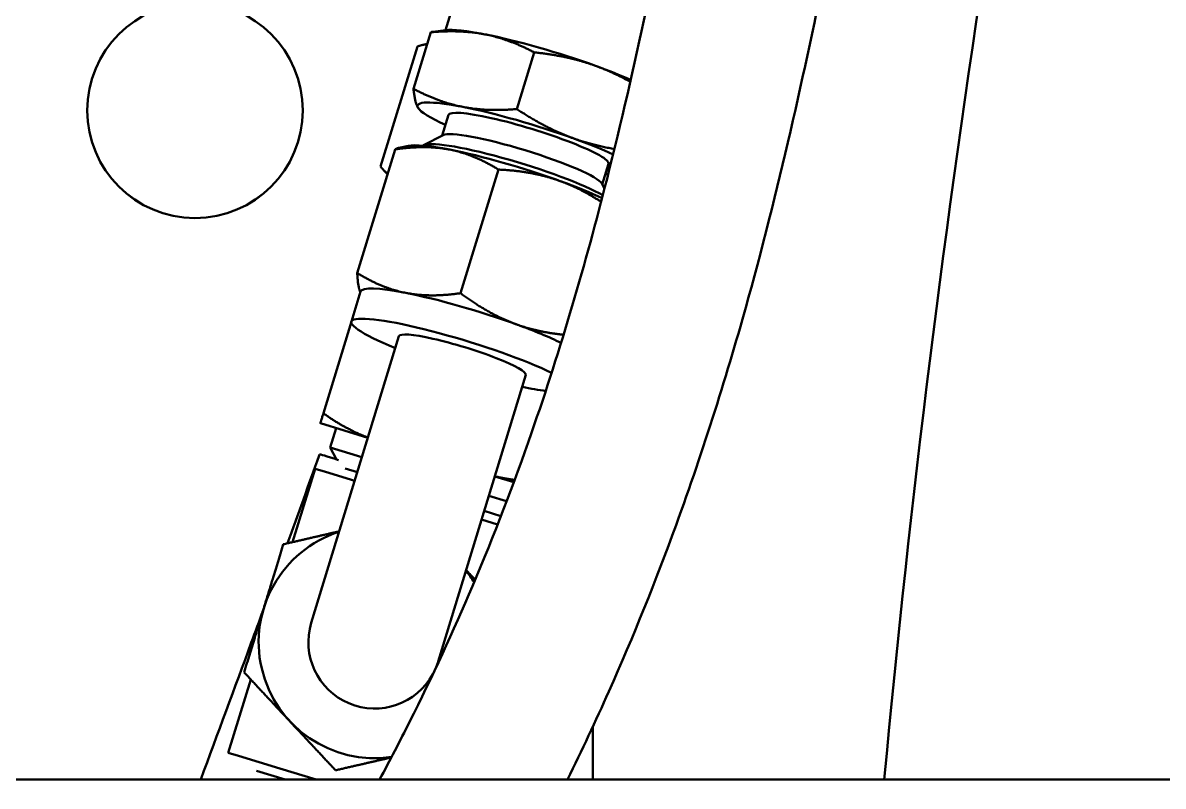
# Model space of a CAD drawing. Header units: inches. Extents: x 11 to 1621, y 11 to 1332.
# Drawn here: x 1192.485 to 1196.784, y 363.152 to 366.031 of the extents above; entities that cross this region are included whole.
import ezdxf

# ---------------------------------------------------------------- set-up
doc = ezdxf.new("R2010")
doc.units = ezdxf.units.IN
doc.header["$LTSCALE"] = 48
doc.header["$MEASUREMENT"] = 0
doc.layers.add('Visible (ANSI)', color=7, linetype='Continuous', lineweight=50)

msp = doc.modelspace()

# ---------------------------------------------------------------- linework, layer by layer
at = {"layer": 'Visible (ANSI)'}
for p, q in [((1194.1456, 366.22297), (1194.078445, 366.003316)), ((1194.023563, 365.995833), (1193.958232, 365.782146)), ((1194.078769, 366.003356), (1194.031725, 365.997648)), ((1193.972631, 365.942321), (1193.834092, 365.489178)), ((1194.010136, 365.951916), (1193.995579, 365.948556)), ((1194.413236, 365.9197), (1194.347906, 365.706012)), ((1193.985714, 365.698986), (1193.98246, 365.701806)), ((1194.066281, 365.605937), (1194.090124, 365.683924)), ((1194.069695, 365.607714), (1193.996281, 365.569492)), ((1193.888479, 365.553993), (1193.745907, 365.08766)), ((1193.938959, 365.56751), (1193.902367, 365.559643)), ((1193.859819, 365.460251), (1193.84963, 365.471178)), ((1194.278152, 365.477859), (1194.13558, 365.011527)), ((1194.669613, 365.421479), (1194.693457, 365.499467)), ((1194.667777, 365.424863), (1194.678097, 365.405853)), ((1193.724118, 364.904222), (1193.758903, 365.017997)), ((1193.61844, 364.558565), (1193.724118, 364.904222)), ((1193.903425, 364.849402), (1193.572892, 363.768274)), ((1194.051044, 363.622089), (1194.381578, 364.703216)), ((1193.607016, 364.521197), (1193.786323, 364.466377)), ((1193.666785, 364.502923), (1193.644433, 364.429814)), ((1193.644433, 364.429814), (1193.763971, 364.393267)), ((1193.668492, 364.384565), (1193.644433, 364.429814)), ((1193.602799, 364.399271), (1193.604137, 364.402973)), ((1193.502594, 364.072765), (1193.587197, 364.349488)), ((1193.587197, 364.349488), (1193.626047, 364.337611)), ((1193.700994, 364.35025), (1193.74656, 364.336319)), ((1193.73662, 364.303805), (1193.626047, 364.337611)), ((1194.264475, 364.320191), (1194.33591, 364.298351)), ((1194.242123, 364.247082), (1194.308952, 364.22665)), ((1194.224713, 364.190134), (1194.287303, 364.170998)), ((1194.287303, 364.170998), (1194.28634, 364.167849)), ((1194.287303, 364.170998), (1194.28763, 364.171172)), ((1194.275141, 364.139162), (1194.214772, 364.157619)), ((1193.259741, 363.278427), (1193.344344, 363.55515)), ((1194.634479, 363.377628), (1194.634479, 363.17711)), ((1193.298591, 363.266549), (1193.259741, 363.278427)), ((1193.298591, 363.266549), (1193.45399, 363.219039)), ((1193.474843, 363.17711), (1193.365992, 363.210389)), ((1193.45399, 363.219039), (1193.591134, 363.17711)), ((1191.797604, 363.17711), (1197.626902, 363.17711))]:
    msp.add_line(p, q, dxfattribs=at)
msp.add_circle((1193.134479, 365.701101), 0.40625, dxfattribs=at)
for centre, radius, start, end in [((1247.196979, 358.380235), 51.6875, 160.5924941, 174.6749842), ((1193.134479, 365.701235), 0.40625, 180.009439, 359.990561), ((1193.811968, 363.695181), 0.4375, 107.849905, 278.332876), ((1193.811968, 363.695181), 0.4375, 31.136085, 38.150095), ((1193.811968, 363.695181), 0.25, 163, 331.31932), ((1193.811968, 363.695181), 0.25, 338.146298, 343)]:
    msp.add_arc(centre, radius, start, end, dxfattribs=at)
for centre, major_axis, ratio, start_param, end_param in [((1194.475418, 365.865229), (-0.418383, 0.127913), 0.13052619, 5.38578122, 5.99696357), ((1194.475418, 365.865229), (0.418383, -0.127913), 0.13052619, 1.19699101, 2.24418856), ((1194.475418, 365.865229), (0.418383, -0.127913), 0.13052619, 0.80650431, 1.19699101), ((1194.39179, 365.591695), (-0.418383, 0.127913), 0.13052619, 5.38578122, 6.43297877), ((1194.39179, 365.591695), (-0.418383, 0.127913), 0.13052619, 0.14979346, 0.76551072), ((1194.39179, 365.591695), (-0.301666, 0.092229), 0.13052619, 3.14159265, 6.28318531), ((1194.39179, 365.591695), (-0.418383, 0.127913), 0.13052619, 4.33858367, 5.38578122), ((1194.367151, 365.511105), (-0.301666, 0.092229), 0.13052619, 3.27362846, 6.1511495), ((1194.39179, 365.591695), (-0.418383, 0.127913), 0.13052619, 3.88736557, 4.33858367), ((1194.342512, 365.430514), (-0.418383, 0.127913), 0.13052619, 5.38578122, 6.05313263), ((1194.349889, 365.454644), (-0.358614, 0.109639), 0.13052619, 3.6404166, 6.19054785), ((1194.342512, 365.430514), (0.418383, -0.127913), 0.13052619, 1.19699101, 2.24418856), ((1194.39179, 365.591695), (0.418383, -0.127913), 0.13052619, 5.51767459, 5.55121023), ((1194.342512, 365.430514), (0.418383, -0.127913), 0.13052619, 0.71694753, 1.19699101), ((1194.177286, 364.890084), (-0.418383, 0.127913), 0.13052619, 5.38578122, 6.28318531), ((1194.177286, 364.890084), (-0.418383, 0.127913), 0.13052619, 4.33858367, 5.38578122), ((1194.142502, 364.776309), (-0.418383, 0.127913), 0.13052619, 3.82014185, 7.24573606), ((1194.142502, 364.776309), (-0.239076, 0.073093), 0.13052619, 3.14159265, 6.28318531), ((1194.177286, 364.890084), (-0.418383, 0.127913), 0.13052619, 3.81620684, 4.33858367), ((1194.142502, 364.776309), (-0.418383, 0.127913), 0.13052619, 2.17904191, 2.45830342), ((1193.88158, 364.302723), (-0.277444, 0.10025), 0.02438259, 5.55691137, 6.28318531)]:
    msp.add_ellipse(centre, major_axis=major_axis, ratio=ratio, start_param=start_param, end_param=end_param, dxfattribs=at)
for points, knots in [([(1196.742177, 370.788139), (1196.538091, 370.227427), (1196.334309, 369.661666), (1196.047749, 368.7301), (1195.950153, 368.362932), (1195.788905, 367.652133), (1195.721301, 367.30912), (1195.570982, 366.534755), (1195.488539, 366.101851), (1195.337503, 365.440853), (1195.282292, 365.217631), (1195.141911, 364.710071), (1195.052684, 364.424685), (1194.871903, 363.928704), (1194.788015, 363.719576), (1194.644964, 363.398461), (1194.593076, 363.287703), (1194.53861, 363.17711)], [0, 0, 0, 0, 4.55194059, 4.55194059, 7.57945591, 7.57945591, 10.38222915, 10.38222915, 13.85463358, 13.85463358, 15.60562098, 15.60562098, 17.80394448, 17.80394448, 19.38597673, 19.38597673, 20.21481685, 20.21481685, 20.21481685, 20.21481685]), ([(1195.253067, 368.137774), (1195.237713, 368.070165), (1195.222776, 368.002691), (1195.119497, 367.525968), (1195.043592, 367.121376), (1194.88145, 366.291806), (1194.794869, 365.867233), (1194.606829, 365.123932), (1194.514463, 364.805135), (1194.336114, 364.292791), (1194.262456, 364.100337), (1194.108087, 363.736881), (1194.029032, 363.565652), (1193.906781, 363.322095), (1193.869057, 363.249429), (1193.830216, 363.17711)], [7.56738967, 7.56738967, 7.56738967, 7.56738967, 8.1036812, 8.1036812, 11.36366264, 11.36366264, 14.83606707, 14.83606707, 17.44448539, 17.44448539, 19.00566452, 19.00566452, 20.37682573, 20.37682573, 20.96143669, 20.96143669, 20.96143669, 20.96143669]), ([(1193.155883, 363.17711), (1193.220378, 363.350014), (1193.284023, 363.522063), (1193.361614, 363.734185), (1193.376435, 363.774789), (1193.391227, 363.815384)], [75.59855476, 75.59855476, 75.59855476, 75.59855476, 76.99265891, 76.99265891, 77.32286649, 77.32286649, 77.32286649, 77.32286649]), ([(1193.687122, 362.92111), (1193.657534, 362.870232), (1193.627416, 362.819659), (1193.427204, 362.491535), (1193.241991, 362.225272), (1192.827652, 361.714791), (1192.595816, 361.476481), (1192.198731, 361.15605), (1192.036485, 361.048371), (1191.773928, 360.914068), (1191.67317, 360.872154), (1191.430421, 360.795241), (1191.28948, 360.770791), (1191.052592, 360.766175), (1190.95682, 360.77444), (1190.753286, 360.815423), (1190.643147, 360.850257), (1190.336067, 360.977951), (1190.132504, 361.094513), (1189.677799, 361.402555), (1189.42519, 361.603732), (1188.985022, 361.970562), (1188.796894, 362.132472), (1188.44654, 362.425918), (1188.28398, 362.558761), (1188.00487, 362.768845), (1187.887904, 362.851373), (1187.639975, 363.007701), (1187.50897, 363.079612), (1187.300983, 363.167436), (1187.226074, 363.193972), (1187.033466, 363.245643), (1186.913351, 363.262893), (1186.697266, 363.256012), (1186.601791, 363.24012), (1186.424116, 363.182072), (1186.343763, 363.142743), (1186.164776, 363.031433), (1186.07135, 362.952876), (1185.818037, 362.701175), (1185.673725, 362.506314), (1185.363854, 362.053472), (1185.201632, 361.790377), (1184.919446, 361.386971), (1184.800307, 361.23325), (1184.646205, 361.07467), (1184.610217, 361.040507), (1184.525125, 360.967024), (1184.475216, 360.929557), (1184.373547, 360.863158), (1184.321788, 360.834181), (1184.200704, 360.776276), (1184.130443, 360.749552), (1183.93668, 360.692061), (1183.807722, 360.669701), (1183.510935, 360.646012), (1183.340339, 360.648296), (1182.972929, 360.675025), (1182.775686, 360.699971), (1182.384593, 360.757748), (1182.192652, 360.789406), (1181.766238, 360.85689), (1181.529678, 360.892636), (1181.153637, 360.935634), (1181.019436, 360.948427), (1180.676716, 360.971704), (1180.467309, 360.976031), (1180.086749, 360.977233), (1179.913358, 360.975402), (1179.743417, 360.975402)], [21.6561496, 21.6561496, 21.6561496, 21.6561496, 22.07389381, 22.07389381, 24.38702724, 24.38702724, 26.95794606, 26.95794606, 28.69195712, 28.69195712, 29.77741873, 29.77741873, 31.32783162, 31.32783162, 32.39297014, 32.39297014, 33.53615509, 33.53615509, 35.47548806, 35.47548806, 37.7911051, 37.7911051, 39.52730732, 39.52730732, 41.05163879, 41.05163879, 42.15864609, 42.15864609, 43.39051446, 43.39051446, 44.06990338, 44.06990338, 45.10369356, 45.10369356, 45.89437232, 45.89437232, 46.64323581, 46.64323581, 47.69233024, 47.69233024, 49.69795762, 49.69795762, 52.15454873, 52.15454873, 53.92886762, 53.92886762, 54.47637936, 54.47637936, 55.2250075, 55.2250075, 55.96994963, 55.96994963, 56.9202454, 56.9202454, 58.47906725, 58.47906725, 60.26056879, 60.26056879, 62.08635407, 62.08635407, 63.71602037, 63.71602037, 65.58831895, 65.58831895, 66.60110392, 66.60110392, 68.13618797, 68.13618797, 69.44808849, 69.44808849, 69.44808849, 69.44808849])]:
    msp.add_open_spline(points, degree=3, knots=knots, dxfattribs=at)
for points, weights in [([(1194.227548, 365.98769), (1194.137124, 366.005356), (1194.023563, 365.995833)], [1, 1.0379548493, 1]), ([(1194.023563, 365.995833), (1194.027865, 365.99718), (1194.031725, 365.997648)], [1, 1.00678047718, 1.01113834584]), ([(1194.413236, 365.9197), (1194.317972, 365.970023), (1194.227548, 365.98769)], [1, 1.0379548493, 1]), ([(1194.01, 365.95147), (1193.992391, 365.948441), (1193.972631, 365.942321)], [1.01562611334, 1.01100251037, 1]), ([(1194.643738, 365.869359), (1194.541008, 365.90661), (1194.413236, 365.9197)], [1, 1.0379548493, 1]), ([(1194.775307, 365.808695), (1194.709328, 365.845576), (1194.643738, 365.869359)], [1.01769796106, 1.0239049924, 1]), ([(1193.9756, 365.710026), (1193.963294, 365.72961), (1193.958232, 365.782146)], [1, 1.0379548493, 1]), ([(1193.958232, 365.782146), (1194.053496, 365.731823), (1194.14392, 365.714156)], [1, 1.0379548493, 1]), ([(1193.98246, 365.701806), (1193.978738, 365.705032), (1193.9756, 365.710026)], [1.01415542048, 1.00941137945, 1]), ([(1194.14392, 365.714156), (1194.234344, 365.696489), (1194.347906, 365.706012)], [1, 1.0379548493, 1]), ([(1194.347906, 365.706012), (1194.45738, 365.633076), (1194.56011, 365.595825)], [1, 1.0379548493, 1]), ([(1194.56011, 365.595825), (1194.632892, 365.569434), (1194.715537, 365.555532)], [1, 1.0265957493, 1.01591911344]), ([(1194.094642, 365.552975), (1194.004218, 365.570642), (1193.888479, 365.553993)], [1, 1.0379548493, 1]), ([(1193.888479, 365.553993), (1193.896086, 365.558293), (1193.902367, 365.559643)], [1, 1.01101308233, 1.0156349928]), ([(1194.278152, 365.477859), (1194.185066, 365.535308), (1194.094642, 365.552975)], [1, 1.0379548493, 1]), ([(1193.834092, 365.489178), (1193.847051, 365.473055), (1193.859955, 365.460697)], [1, 1.01100251037, 1.01562611334]), ([(1194.510832, 365.434644), (1194.408102, 365.471895), (1194.278152, 365.477859)], [1, 1.0379548493, 1]), ([(1194.665302, 365.356226), (1194.587905, 365.406698), (1194.510832, 365.434644)], [1.01448783479, 1.02820785548, 1]), ([(1193.745907, 365.08766), (1193.838992, 365.030212), (1193.929416, 365.012545)], [1, 1.0379548493, 1]), ([(1193.757856, 365.014572), (1193.748412, 365.03582), (1193.745907, 365.08766)], [1.00888672589, 1.03281561367, 1]), ([(1193.929416, 365.012545), (1194.01984, 364.994878), (1194.13558, 365.011527)], [1, 1.0379548493, 1]), ([(1194.13558, 365.011527), (1194.242876, 364.931465), (1194.345606, 364.894214)], [1, 1.0379548493, 1]), ([(1194.345606, 364.894214), (1194.42736, 364.86457), (1194.523879, 364.854917)], [1, 1.0299726911, 1.01260691408]), ([(1193.607016, 364.521197), (1193.607016, 364.521197), (1193.61844, 364.558565)], [1, 1.0379548493, 1]), ([(1193.61844, 364.558565), (1193.704602, 364.497254), (1193.786574, 364.467197)], [1, 1.03230472652, 1.00961804221]), ([(1194.264726, 364.321011), (1194.300686, 364.312137), (1194.339319, 364.307549)], [1.00961804221, 1.01911948455, 1.01897526842]), ([(1193.467435, 364.064648), (1193.580309, 364.090707), (1193.678392, 364.113351)], [1, 1.03230472652, 1.00961804221]), ([(1193.393584, 363.823094), (1193.427858, 363.9352), (1193.467435, 364.064648)], [1, 1.0379548493, 1]), ([(1194.156544, 363.967165), (1194.173353, 363.949141), (1194.190423, 363.930835)], [1.00961804221, 1.01507980032, 1.01735429668]), ([(1193.319734, 363.58154), (1193.35931, 363.710989), (1193.393584, 363.823094)], [1, 1.0379548493, 1]), ([(1193.492, 363.396807), (1193.412051, 363.482542), (1193.319734, 363.58154)], [1, 1.0379548493, 1]), ([(1193.664267, 363.212074), (1193.57195, 363.311072), (1193.492, 363.396807)], [1, 1.0379548493, 1]), ([(1193.874486, 363.260607), (1193.776738, 363.23804), (1193.664267, 363.212074)], [1.00978432145, 1.03218580923, 1])]:
    msp.add_rational_spline(points, weights, degree=2, dxfattribs=at)
msp.add_open_spline([(1193.483086, 364.068261), (1193.523006, 364.178441), (1193.56285, 364.288712), (1193.602799, 364.399271)], degree=3, dxfattribs=at)

doc.saveas('drawing.dxf')
